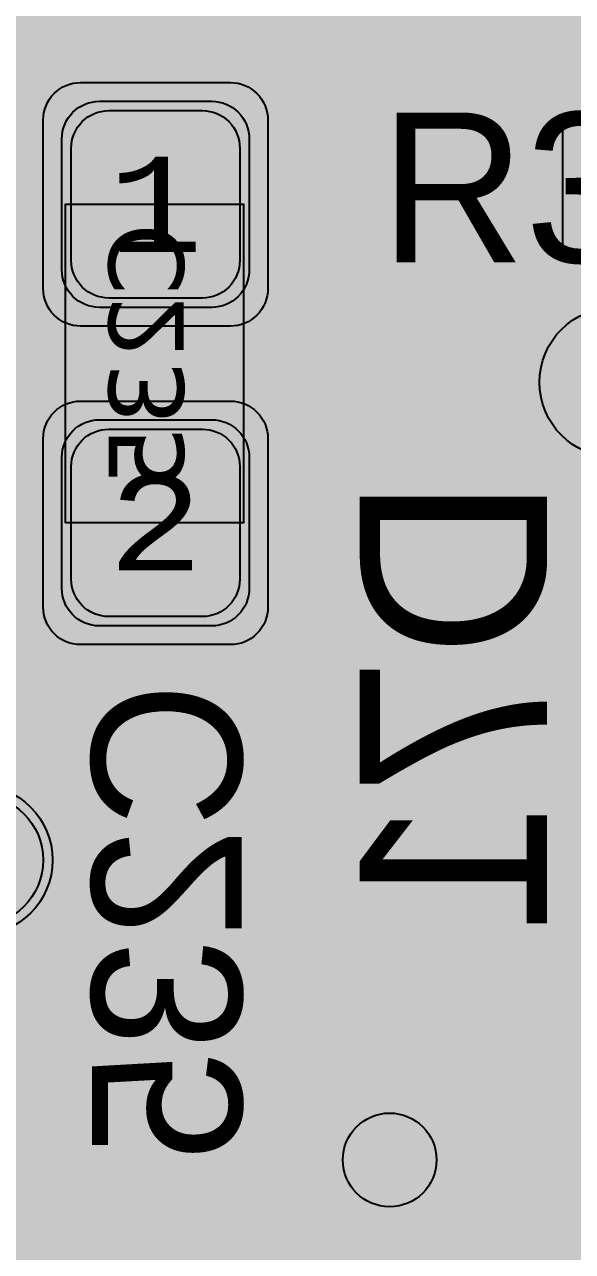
# Model space of a CAD drawing. Extents: x -28 to 199, y -61 to 255.
# Drawn here: x 145.55 to 148.48, y 135.01 to 141.56 of the extents above; entities that cross this region are included whole.
import ezdxf
from ezdxf.enums import TextEntityAlignment as Align

# ---------------------------------------------------------------- set-up
doc = ezdxf.new("R2010")
doc.units = 0
doc.header["$MEASUREMENT"] = 0
for name, color, linetype in [('ASSEMBLY_OUTLINES_BTM', 191, 'CONTINUOUS'), ('ASSEMBLY_PART_NUMBERS_BTM', 191, 'CONTINUOUS'), ('ASSEMBLY_PART_NUMBERS_TOP', 102, 'CONTINUOUS'), ('ASSEMBLY_REF_DES_BTM', 191, 'CONTINUOUS'), ('DRILL_DRAWING', 21, 'CONTINUOUS'), ('GENERATED_SILKSCREEN_BTM', 255, 'CONTINUOUS'), ('GENERATED_SILKSCREEN_TOP', 140, 'CONTINUOUS'), ('MOUNTING_HOLES_LAYER_2', 42, 'CONTINUOUS'), ('MOUNTING_HOLES_LAYER_3', 42, 'CONTINUOUS'), ('MOUNTING_HOLES_LAYER_BOT21', 42, 'CONTINUOUS'), ('MOUNTING_HOLES_LAYER_TOP', 42, 'CONTINUOUS'), ('PART_PADS_SMD_BTM', 10, 'CONTINUOUS'), ('PIN_NUMBERS_BTM', 8, 'CONTINUOUS'), ('PIN_NUMBERS_TOP', 8, 'CONTINUOUS'), ('PLACEMENT_OUTLINES_BTM', 222, 'CONTINUOUS'), ('PLANE_SHAPES_LAYER_2', 230, 'CONTINUOUS'), ('PLANE_SHAPES_LAYER_3', 81, 'CONTINUOUS'), ('SILKSCREEN_OUTLINES_BTM', 211, 'CONTINUOUS'), ('SILKSCREEN_REF_DES_BTM', 211, 'CONTINUOUS'), ('SILKSCREEN_REF_DES_TOP', 150, 'CONTINUOUS'), ('SOLDERMASK_PADS_BTM', 12, 'CONTINUOUS'), ('SOLDERPASTE_PADS_BTM', 12, 'CONTINUOUS'), ('TRACES_LAYER_3', 81, 'CONTINUOUS'), ('TRACES_LAYER_BOTTOM', 10, 'CONTINUOUS'), ('TRACES_LAYER_TOP', 150, 'CONTINUOUS'), ('VIA_PADS_LAYER_2', 230, 'CONTINUOUS'), ('VIA_PADS_LAYER_3', 81, 'CONTINUOUS'), ('VIA_PADS_LAYER_BOTTOM', 10, 'CONTINUOUS'), ('VIA_PADS_LAYER_TOP', 150, 'CONTINUOUS')]:
    doc.layers.add(name, color=color, linetype=linetype)
doc.styles.add('COURIER_NEW', font='COUR.TTF')
doc.styles.add('VERDANA', font='verdana.TTF')
doc.styles.add('VERIBEST_GERBER_0', font='txt')

msp = doc.modelspace()

# ---------------------------------------------------------------- hatches: boundary and pattern name
at = {"layer": 'GENERATED_SILKSCREEN_BTM'}
h = msp.add_hatch(color=256, dxfattribs=at)
edge = h.paths.add_edge_path()
edge.add_arc((148.7, 139.65), 0.4, 0, 360)
at = {"layer": 'MOUNTING_HOLES_LAYER_2'}
h = msp.add_hatch(color=256, dxfattribs=at)
edge = h.paths.add_edge_path()
edge.add_arc((147.5, 135.5), 0.25, 0, 360)
at = {"layer": 'MOUNTING_HOLES_LAYER_3'}
h = msp.add_hatch(color=256, dxfattribs=at)
edge = h.paths.add_edge_path()
edge.add_arc((147.5, 135.5), 0.25, 0, 360)
at = {"layer": 'MOUNTING_HOLES_LAYER_BOT21'}
h = msp.add_hatch(color=256, dxfattribs=at)
edge = h.paths.add_edge_path()
edge.add_arc((147.5, 135.5), 0.25, 0, 360)
at = {"layer": 'MOUNTING_HOLES_LAYER_TOP'}
h = msp.add_hatch(color=256, dxfattribs=at)
edge = h.paths.add_edge_path()
edge.add_arc((147.5, 135.5), 0.25, 0, 360)
at = {"layer": 'PLANE_SHAPES_LAYER_2'}
h = msp.add_hatch(color=256, dxfattribs=at)
h.paths.add_polyline_path([(169.5, 129.25), (149.5, 129.25), (142.25, 122), (142.25, 90.5), (147.5, 90.5), (147.5, 80), (154, 80), (154, 69.25), (131.75, 69.25), (131.75, 73.25), (121.25, 73.25), (121.25, 81), (110.5, 81), (110.5, 125.75), (106.5, 125.75), (106.5, 128.75), (93.5, 128.75), (93.5, 120.25), (91.75, 120.25), (91.75, 121.5), (80, 121.5), (80, 118.25), (73.25, 118.25), (73.25, 124.5), (67.5, 124.5), (67.5, 128), (57.75, 128), (57.75, 120.25), (55.25, 120.25), (55.25, 121.5), (47.5, 121.5), (47.5, 119), (35, 119), (35, 134.75), (32.75, 134.75), (32.75, 159.75), (29.25, 159.75), (29.25, 175.25), (22.5, 175.25), (22.5, 195.25), (17.25, 195.25), (17.25, 198), (22.5, 198), (22.5, 216.5), (40.25, 216.5), (40.25, 235.5), (54.5, 235.5), (54.5, 254), (87.25, 254), (87.25, 236.25), (86.25, 236.25), (86.25, 228.75), (81, 228.75), (81, 218.75), (95.25, 218.75), (95.25, 194.5), (87, 194.5), (87, 172), (131.1, 172), (131.1, 208.75), (115.5, 208.75), (115.5, 213.75), (106.75, 213.75), (106.75, 218.75), (110.25, 222.25), (110.25, 226.25), (142.5, 226.25), (142.5, 221.5), (160.5, 221.5), (160.5, 240.75), (169.5, 240.75)])
h.paths.add_polyline_path([(35.5, 149.5), (41.75, 149.5), (41.75, 152), (39.25, 152), (39.25, 154), (37.75, 154), (37.75, 152), (35.5, 152)], flags=16)
h.paths.add_polyline_path([(37.5, 125.75), (37.5, 128.75), (42.75, 128.75), (42.75, 125.75)], flags=16)
h.paths.add_polyline_path([(52, 127.75), (52, 130.75), (54.25, 130.75), (54.25, 127.75)], flags=16)
h.paths.add_polyline_path([(50.75, 219.5), (50.75, 226.5), (71.75, 226.5), (71.75, 219.5)], flags=16)
h.paths.add_polyline_path([(66.5, 150.75), (66.5, 177.5), (72.25, 177.5), (72.25, 150.75)], flags=16)
h.paths.add_polyline_path([(47.25, 185.25), (73, 185.25), (73, 188.25), (70.25, 188.25), (70.25, 191), (47.25, 191)], flags=16)
h.paths.add_polyline_path([(84.5, 208), (84.5, 212.75), (85, 212.75), (85, 208)], flags=16)
h.paths.add_polyline_path([(61.5, 137.25), (87.75, 137.25), (87.75, 140.5), (84.75, 140.5), (84.75, 143), (61.5, 143)], flags=16)
h.paths.add_polyline_path([(88.75, 127), (88.75, 130), (91, 130), (91, 127)], flags=16)
h.paths.add_polyline_path([(85.5, 130.25), (85.5, 132.5), (91, 132.5), (91, 130.25)], flags=16)
h.paths.add_polyline_path([(108.75, 142.25), (135.75, 142.25), (135.75, 145.75), (132.25, 145.75), (132.25, 149), (108.75, 149)], flags=16)
h.paths.add_polyline_path([(114.25, 126.75), (140.75, 126.75), (140.75, 129.75), (137.25, 129.75), (137.25, 133), (114.25, 133)], flags=16)
h.paths.add_polyline_path([(155.25, 180.25), (166.25, 180.25), (166.25, 186.25), (152.25, 186.25), (152.25, 183), (155.25, 183)], flags=16)
at = {"layer": 'PLANE_SHAPES_LAYER_3'}
h = msp.add_hatch(color=256, dxfattribs=at)
h.paths.add_polyline_path([(169.5, 129.25), (149.5, 129.25), (142.25, 122), (142.25, 90.5), (147.5, 90.5), (147.5, 80), (154, 80), (154, 69.25), (131.75, 69.25), (131.75, 73.25), (121.25, 73.25), (121.25, 81), (110.5, 81), (110.5, 125.75), (106.5, 125.75), (106.5, 128.75), (93.5, 128.75), (93.5, 120.25), (91.75, 120.25), (91.75, 121.5), (80, 121.5), (80, 118.25), (73.25, 118.25), (73.25, 124.5), (67.5, 124.5), (67.5, 127.75), (58.25, 127.75), (58.25, 130.25), (88.75, 130.25), (88.75, 127), (91, 127), (91, 132.5), (55, 132.5), (55, 131.25), (52, 131.25), (52, 127.75), (55, 127.75), (55, 127.25), (57.75, 127.25), (57.75, 120.25), (55.25, 120.25), (55.25, 121.5), (47.5, 121.5), (47.5, 119), (35, 119), (35, 134.75), (32.75, 134.75), (32.75, 159.75), (29.25, 159.75), (29.25, 175.25), (22.5, 175.25), (22.5, 195.25), (17.25, 195.25), (17.25, 198), (22.5, 198), (22.5, 216.5), (40.25, 216.5), (40.25, 235.5), (54.5, 235.5), (54.5, 254), (87.25, 254), (87.25, 236.25), (86.25, 236.25), (86.25, 228.75), (81, 228.75), (81, 218.75), (95.25, 218.75), (95.25, 194.5), (87, 194.5), (87, 172), (131.1, 172), (131.1, 208.75), (115.5, 208.75), (115.5, 213.75), (106.75, 213.75), (106.75, 218.75), (110.25, 222.25), (110.25, 226.25), (142.5, 226.25), (142.5, 221.5), (160.5, 221.5), (160.5, 240.75), (169.5, 240.75)])
h.paths.add_polyline_path([(35.5, 149.5), (41.75, 149.5), (41.75, 152), (39.25, 152), (39.25, 154), (37.75, 154), (37.75, 152), (35.5, 152)], flags=16)
h.paths.add_polyline_path([(37.5, 125.75), (37.5, 128.75), (42.75, 128.75), (42.75, 125.75)], flags=16)
h.paths.add_polyline_path([(50.75, 219.5), (50.75, 226.5), (71.75, 226.5), (71.75, 219.5)], flags=16)
h.paths.add_polyline_path([(66.5, 150.75), (66.5, 177.5), (72.25, 177.5), (72.25, 150.75)], flags=16)
h.paths.add_polyline_path([(47.25, 185.25), (73, 185.25), (73, 188.25), (70.25, 188.25), (70.25, 191), (47.25, 191)], flags=16)
h.paths.add_polyline_path([(84.5, 208), (84.5, 212.75), (85, 212.75), (85, 208)], flags=16)
h.paths.add_polyline_path([(61.5, 137.25), (87.75, 137.25), (87.75, 140.5), (84.75, 140.5), (84.75, 143), (61.5, 143)], flags=16)
h.paths.add_polyline_path([(108.75, 142.25), (135.75, 142.25), (135.75, 145.75), (132.25, 145.75), (132.25, 149), (108.75, 149)], flags=16)
h.paths.add_polyline_path([(114.25, 126.75), (140.75, 126.75), (140.75, 129.75), (137.25, 129.75), (137.25, 133), (114.25, 133)], flags=16)
h.paths.add_polyline_path([(155.25, 180.25), (166.25, 180.25), (166.25, 186.25), (152.25, 186.25), (152.25, 183), (155.25, 183)], flags=16)
at = {"layer": 'SILKSCREEN_OUTLINES_BTM'}
h = msp.add_hatch(color=256, dxfattribs=at)
edge = h.paths.add_edge_path()
edge.add_arc((148.7, 139.65), 0.4, 0, 360)

# ---------------------------------------------------------------- linework, layer by layer
at = {"layer": 'ASSEMBLY_OUTLINES_BTM'}
msp.add_lwpolyline([(145.77, 138.9), (145.77, 140.6), (146.72, 140.6), (146.72, 138.9)], close=True, dxfattribs=at)
at = {"layer": 'GENERATED_SILKSCREEN_BTM', "const_width": 0.15}
for points in [[(145.770005, 139.457911, 1.22306e-05), (145.769995, 139.457902), (145.769995, 140.042098, 1.22306e-05), (145.770005, 140.042089), (145.770005, 139.457911)], [(146.720005, 139.466156, 1.1642e-05), (146.719995, 139.466164), (146.719995, 140.033836, 1.1642e-05), (146.720005, 140.033844), (146.720005, 139.466156)]]:
    msp.add_lwpolyline(points, format="xyb", dxfattribs=at)
for points in [[(147.34, 138.477), (147.338, 138.482), (147.337, 138.485), (147.336, 138.49), (147.336, 138.996), (147.338, 139.003), (147.343, 139.008), (147.349, 139.014), (147.356, 139.016), (148.316, 139.016), (148.324, 139.014), (148.329, 139.008), (148.335, 139.003), (148.336, 138.996), (148.336, 138.49), (148.336, 138.486), (148.335, 138.484), (148.334, 138.481), (148.332, 138.477), (148.195, 138.308), (148.191, 138.305), (148.189, 138.304), (148.184, 138.302), (148.179, 138.301), (147.493, 138.301), (147.488, 138.302), (147.485, 138.304), (147.482, 138.304), (147.481, 138.305), (147.48, 138.307), (147.477, 138.308), (147.34, 138.477)], [(147.377, 138.974), (147.377, 138.497), (147.503, 138.341), (148.169, 138.341), (148.295, 138.497), (148.295, 138.974), (147.377, 138.974)], [(148.306, 137.932), (148.313, 137.934), (148.32, 137.933), (148.326, 137.928), (148.33, 137.923), (148.332, 137.916), (148.333, 137.909), (148.33, 137.903), (148.325, 137.898), (147.366, 137.359), (147.361, 137.357), (147.357, 137.357), (147.353, 137.357), (147.349, 137.359), (147.343, 137.362), (147.339, 137.366), (147.337, 137.371), (147.336, 137.376), (147.336, 138.051), (147.338, 138.058), (147.343, 138.063), (147.349, 138.067), (147.357, 138.068), (147.364, 138.067), (147.371, 138.063), (147.376, 138.058), (147.377, 138.051), (147.377, 137.41), (148.306, 137.932)], [(146.7036, 137.8004), (146.594, 137.9348), (146.5916, 137.9388), (146.5884, 137.9396), (146.5852, 137.9412), (146.5812, 137.942), (146.0324, 137.942), (146.0284, 137.9412), (146.0252, 137.9396), (146.0236, 137.938), (146.022, 137.9372), (146.0196, 137.9348), (145.91, 137.8004), (145.9092, 137.798), (145.9084, 137.7956), (145.9076, 137.7948), (145.9068, 137.7916), (145.9068, 137.522), (145.9076, 137.518), (145.9084, 137.5164), (145.9092, 137.514), (145.91, 137.5116), (146.0196, 137.3764), (146.0236, 137.3732), (146.03, 137.3716), (146.034, 137.3724), (146.0388, 137.374), (146.042, 137.3764), (146.0452, 137.3804), (146.0476, 137.3844), (146.0484, 137.3884), (146.0484, 137.3924), (146.046, 137.3956), (145.9396, 137.5276), (145.9396, 137.786), (146.0404, 137.9092), (146.5732, 137.9092), (146.674, 137.786), (146.674, 137.5276), (146.5676, 137.3956), (146.566, 137.3924), (146.5652, 137.3884), (146.566, 137.3844), (146.5684, 137.3804), (146.5716, 137.3764), (146.5756, 137.374), (146.5796, 137.3724), (146.5852, 137.3716), (146.59, 137.3732), (146.594, 137.3764), (146.7036, 137.5116), (146.7052, 137.5148), (146.706, 137.5156), (146.706, 137.518), (146.7068, 137.5188), (146.7068, 137.5196), (146.7068, 137.522), (146.7068, 137.7916), (146.706, 137.7948), (146.7052, 137.798), (146.7036, 137.8004)], [(145.91, 136.7564), (146.0196, 136.622), (146.0236, 136.6196), (146.0268, 136.6188), (146.0292, 136.6172), (146.0324, 136.6164), (146.142, 136.6164), (146.1444, 136.6172), (146.15, 136.6188), (146.154, 136.6196), (146.1556, 136.622), (146.5884, 137.1548), (146.674, 137.1548), (146.674, 136.6324), (146.6756, 136.6268), (146.6788, 136.622), (146.6844, 136.6196), (146.6908, 136.6188), (146.6964, 136.6196), (146.702, 136.622), (146.7052, 136.6268), (146.7068, 136.6324), (146.7068, 137.1716), (146.7052, 137.178), (146.7012, 137.182), (146.6972, 137.186), (146.6908, 137.1876), (146.5812, 137.1876), (146.5788, 137.1868), (146.5732, 137.1852), (146.5708, 137.1836), (146.5692, 137.182), (146.5676, 137.1804), (146.134, 136.6484), (146.0404, 136.6484), (145.9396, 136.7732), (145.9396, 137.0316), (146.046, 137.162), (146.0476, 137.1676), (146.0468, 137.1724), (146.0444, 137.178), (146.0396, 137.1812), (146.0348, 137.1844), (146.0292, 137.1852), (146.0236, 137.1844), (146.0196, 137.1804), (145.91, 137.046), (145.9092, 137.0428), (145.9084, 137.0404), (145.9076, 137.0396), (145.9068, 137.0364), (145.9068, 136.7668), (145.9076, 136.7636), (145.9076, 136.7628), (145.9084, 136.762), (145.9092, 136.7596), (145.91, 136.7564)], [(148.295, 136.981), (148.297, 136.989), (148.301, 136.993), (148.308, 136.996), (148.316, 136.997), (148.323, 136.996), (148.33, 136.993), (148.335, 136.989), (148.336, 136.981), (148.336, 136.591), (148.335, 136.584), (148.33, 136.578), (148.323, 136.575), (148.316, 136.574), (148.308, 136.575), (148.301, 136.578), (148.297, 136.584), (148.295, 136.591), (148.295, 136.767), (147.356, 136.767), (147.349, 136.768), (147.344, 136.771), (147.341, 136.776), (147.34, 136.783), (147.339, 136.788), (147.339, 136.793), (147.341, 136.797), (147.345, 136.801), (147.619, 136.996), (147.626, 136.999), (147.633, 136.999), (147.639, 136.996), (147.644, 136.991), (147.648, 136.985), (147.65, 136.978), (147.65, 136.974), (147.648, 136.971), (147.646, 136.968), (147.643, 136.966), (147.419, 136.806), (148.295, 136.806), (148.295, 136.981)], [(146.7036, 136.29), (146.594, 136.4252), (146.59, 136.4292), (146.5876, 136.43), (146.5852, 136.43), (146.5796, 136.4292), (146.574, 136.426), (146.57, 136.422), (146.5668, 136.4172), (146.566, 136.4116), (146.5676, 136.406), (146.674, 136.2756), (146.674, 136.0172), (146.5732, 135.8924), (146.4244, 135.8924), (146.3228, 136.0156), (146.3228, 136.1484), (146.3212, 136.1548), (146.318, 136.1588), (146.3124, 136.1612), (146.3068, 136.162), (146.3012, 136.1612), (146.2956, 136.1588), (146.2924, 136.1548), (146.2908, 136.1484), (146.2908, 136.0156), (146.1892, 135.8924), (146.0404, 135.8924), (145.9396, 136.0172), (145.9396, 136.2756), (146.046, 136.406), (146.0476, 136.4116), (146.0468, 136.4172), (146.0444, 136.422), (146.0396, 136.426), (146.0348, 136.4292), (146.0292, 136.43), (146.026, 136.43), (146.0236, 136.4292), (146.0196, 136.4252), (145.91, 136.29), (145.9092, 136.2876), (145.9084, 136.2852), (145.9076, 136.2844), (145.9068, 136.2812), (145.9068, 136.0116), (145.9076, 136.0076), (145.9084, 136.006), (145.9092, 136.0036), (145.91, 136.0012), (146.0196, 135.866), (146.0236, 135.8636), (146.0268, 135.8628), (146.0292, 135.8612), (146.0324, 135.8604), (146.1972, 135.8604), (146.1996, 135.8612), (146.2052, 135.8628), (146.2092, 135.8636), (146.2108, 135.866), (146.3068, 135.9836), (146.4028, 135.866), (146.4044, 135.8652), (146.406, 135.8636), (146.4068, 135.8628), (146.4084, 135.8628), (146.414, 135.8612), (146.4164, 135.8604), (146.5812, 135.8604), (146.5852, 135.8612), (146.5884, 135.8628), (146.5916, 135.8636), (146.594, 135.866), (146.7036, 136.0012), (146.7052, 136.0044), (146.706, 136.0052), (146.706, 136.0076), (146.7068, 136.0084), (146.7068, 136.0092), (146.7068, 136.0116), (146.7068, 136.2812), (146.706, 136.2844), (146.7052, 136.2876), (146.7036, 136.29)], [(146.182, 135.5252), (146.1828, 135.5284), (146.1836, 135.5308), (146.1852, 135.534), (146.2732, 135.6428), (145.9396, 135.6428), (145.9396, 135.1204), (145.938, 135.1148), (145.9348, 135.11), (145.9292, 135.1076), (145.9236, 135.1068), (145.9172, 135.1076), (145.9116, 135.11), (145.9084, 135.1148), (145.9068, 135.1204), (145.9068, 135.6604), (145.9084, 135.666), (145.9124, 135.67), (145.9172, 135.6748), (145.9228, 135.6764), (146.3076, 135.6764), (146.3132, 135.6756), (146.3172, 135.6732), (146.3196, 135.67), (146.3212, 135.6644), (146.3228, 135.6604), (146.3236, 135.6572), (146.3228, 135.6532), (146.3204, 135.65), (146.214, 135.5196), (146.214, 135.2612), (146.3156, 135.1364), (146.5732, 135.1364), (146.6732, 135.2612), (146.6732, 135.5196), (146.5676, 135.65), (146.5652, 135.6556), (146.5652, 135.6604), (146.5684, 135.6652), (146.5724, 135.67), (146.578, 135.6732), (146.5836, 135.674), (146.5868, 135.674), (146.5892, 135.6732), (146.5932, 135.6692), (146.7036, 135.534), (146.7052, 135.5316), (146.7052, 135.5284), (146.7068, 135.5252), (146.7068, 135.2556), (146.7068, 135.2532), (146.706, 135.2524), (146.706, 135.2516), (146.7052, 135.25), (146.7052, 135.2484), (146.7036, 135.2452), (146.5932, 135.11), (146.5908, 135.1076), (146.5892, 135.1068), (146.5844, 135.1052), (146.5812, 135.1044), (146.3076, 135.1044), (146.3044, 135.1052), (146.2996, 135.1068), (146.298, 135.1068), (146.2972, 135.1076), (146.2956, 135.1092), (146.294, 135.11), (146.1852, 135.2452), (146.1836, 135.2492), (146.1828, 135.2516), (146.182, 135.2556), (146.182, 135.5252)]]:
    msp.add_lwpolyline(points, dxfattribs=at)
at = {"layer": 'GENERATED_SILKSCREEN_BTM'}
msp.add_circle((148.7, 139.65), 0.4, dxfattribs=at)
at = {"layer": 'GENERATED_SILKSCREEN_TOP', "const_width": 0.15}
for points in [[(148.1244, 140.7724), (148.1268, 140.774), (148.1276, 140.778), (148.13, 140.782), (148.13, 140.786), (148.13, 140.9508), (148.13, 140.9548), (148.1276, 140.9572), (148.1276, 140.9596), (148.1268, 140.9604), (148.126, 140.9612), (148.1244, 140.9628), (147.9884, 141.0732), (147.9844, 141.0748), (147.9812, 141.0756), (147.978, 141.0764), (147.5748, 141.0764), (147.5676, 141.0748), (147.5628, 141.0708), (147.5588, 141.066), (147.5572, 141.0604), (147.5572, 140.2924), (147.5588, 140.286), (147.5628, 140.282), (147.5676, 140.2796), (147.5732, 140.2788), (147.5796, 140.2796), (147.5852, 140.282), (147.5892, 140.286), (147.5908, 140.2924), (147.5908, 140.6604), (147.9668, 140.6604), (148.098, 140.2876), (148.1012, 140.282), (148.1068, 140.2788), (148.1132, 140.278), (148.118, 140.2796), (148.1228, 140.282), (148.1268, 140.286), (148.1292, 140.2916), (148.1276, 140.298), (147.9964, 140.6708), (148.1244, 140.7724)], [(147.5908, 141.0436), (147.9732, 141.0436), (148.098, 140.9428), (148.098, 140.794), (147.9732, 140.6924), (147.5908, 140.6924), (147.5908, 141.0436)], [(148.7284, 141.0436), (148.47, 141.0436), (148.3396, 140.9372), (148.334, 140.9356), (148.3284, 140.9364), (148.3236, 140.9388), (148.3196, 140.9436), (148.3164, 140.9484), (148.3156, 140.954), (148.3164, 140.9596), (148.3204, 140.9636), (148.4556, 141.0732), (148.458, 141.074), (148.4604, 141.0748), (148.4612, 141.0756), (148.4644, 141.0764), (148.734, 141.0764)], [(148.4556, 140.2796), (148.3204, 140.3892), (148.3164, 140.3932), (148.3156, 140.398), (148.3164, 140.4036), (148.3196, 140.4092), (148.3236, 140.4132), (148.3284, 140.4164), (148.334, 140.4172), (148.3396, 140.4156), (148.47, 140.3092), (148.7284, 140.3092)], [(148.734, 140.2764), (148.4644, 140.2764), (148.4612, 140.2772), (148.458, 140.278), (148.4556, 140.2796)]]:
    msp.add_lwpolyline(points, dxfattribs=at)
at = {"layer": 'MOUNTING_HOLES_LAYER_2'}
msp.add_circle((147.5, 135.5), 0.25, dxfattribs=at)
at = {"layer": 'MOUNTING_HOLES_LAYER_3'}
msp.add_circle((147.5, 135.5), 0.25, dxfattribs=at)
at = {"layer": 'MOUNTING_HOLES_LAYER_BOT21'}
msp.add_circle((147.5, 135.5), 0.25, dxfattribs=at)
at = {"layer": 'MOUNTING_HOLES_LAYER_TOP'}
msp.add_circle((147.5, 135.5), 0.25, dxfattribs=at)
at = {"layer": 'PART_PADS_SMD_BTM'}
for points in [[(146.55, 141.15, -0.4142135624), (146.75, 140.95), (146.75, 140.25, -0.4142135624), (146.55, 140.05), (145.95, 140.05, -0.4142135624), (145.75, 140.25), (145.75, 140.95, -0.4142135624), (145.95, 141.15)], [(146.55, 139.45, -0.4142135624), (146.75, 139.25), (146.75, 138.55, -0.4142135624), (146.55, 138.35), (145.95, 138.35, -0.4142135624), (145.75, 138.55), (145.75, 139.25, -0.4142135624), (145.95, 139.45)]]:
    msp.add_lwpolyline(points, format="xyb", close=True, dxfattribs=at)
at = {"layer": 'PLACEMENT_OUTLINES_BTM'}
msp.add_lwpolyline([(145.77, 138.9), (145.77, 140.6), (146.72, 140.6), (146.72, 138.9)], close=True, dxfattribs=at)
at = {"layer": 'SILKSCREEN_OUTLINES_BTM'}
msp.add_lwpolyline([(145.77, 138.9), (145.77, 140.6), (146.72, 140.6), (146.72, 138.9)], close=True, dxfattribs=at)
msp.add_circle((148.7, 139.65), 0.4, dxfattribs=at)
at = {"layer": 'SOLDERMASK_PADS_BTM'}
for points in [[(146.65, 141.25, -0.4142135624), (146.85, 141.05), (146.85, 140.15, -0.4142135624), (146.65, 139.95), (145.85, 139.95, -0.4142135624), (145.65, 140.15), (145.65, 141.05, -0.4142135624), (145.85, 141.25)], [(148.425, 140.99, -0.4142135624), (148.525, 141.09), (150.075, 141.09, -0.4142135624), (150.175, 140.99), (150.175, 140.39, -0.4142135624), (150.075, 140.29), (148.525, 140.29, -0.4142135624), (148.425, 140.39)], [(146.65, 139.55, -0.4142135624), (146.85, 139.35), (146.85, 138.45, -0.4142135624), (146.65, 138.25), (145.85, 138.25, -0.4142135624), (145.65, 138.45), (145.65, 139.35, -0.4142135624), (145.85, 139.55)]]:
    msp.add_lwpolyline(points, format="xyb", close=True, dxfattribs=at)
at = {"layer": 'SOLDERPASTE_PADS_BTM'}
for points in [[(146.5, 141.1, -0.4142135624), (146.7, 140.9), (146.7, 140.3, -0.4142135624), (146.5, 140.1), (146, 140.1, -0.4142135624), (145.8, 140.3), (145.8, 140.9, -0.4142135624), (146, 141.1)], [(146.5, 139.4, -0.4142135624), (146.7, 139.2), (146.7, 138.6, -0.4142135624), (146.5, 138.4), (146, 138.4, -0.4142135624), (145.8, 138.6), (145.8, 139.2, -0.4142135624), (146, 139.4)]]:
    msp.add_lwpolyline(points, format="xyb", close=True, dxfattribs=at)
at = {"layer": 'TRACES_LAYER_3', "const_width": 0.5}
msp.add_lwpolyline([(131.6, 134.6), (132.554164, 134.6), (133.631164, 135.677), (146.256685, 135.677), (146.746, 135.187685), (146.746, 135.187682), (147.187682, 134.746), (147.812318, 134.746), (147.81232, 134.746002), (147.893271, 134.746002), (148.684551, 133.954722), (156.580506, 133.954722), (157.229648, 134.603864), (159.308063, 134.603864), (159.311927, 134.6), (161.9, 134.6)], dxfattribs=at)
at = {"layer": 'TRACES_LAYER_BOTTOM'}
for points, const_width in [([(149.3, 141.96), (147.56, 141.96), (146.25, 140.65), (146.25, 140.6)], 0.35), ([(146.25, 138.9), (147.035, 138.9), (148.825, 140.69), (149.3, 140.69)], 0.35), ([(144.5, 140.6), (146.25, 140.6)], 0.35), ([(152.2, 139.9), (152.2, 139.119145), (152.056814, 138.975959), (152.056814, 137.778027), (151.164447, 136.88566), (147.161966, 136.88566), (144.777991, 134.501685), (144.8, 134.479676), (144.8, 134.4)], 0.5), ([(149.4, 138.5), (148.573, 138.5), (147.839693, 137.766693), (145.633307, 137.766693), (144.5, 138.9)], 0.35)]:
    msp.add_lwpolyline(points, dxfattribs=dict(at, const_width=const_width))
at = {"layer": 'TRACES_LAYER_TOP', "const_width": 0.35}
for points in [[(149.2, 147.75), (149.2, 146.675), (148.096, 145.571), (147.218748, 145.571), (146.821, 145.968748), (146.821, 145.968751), (146.807407, 145.982344), (141.769081, 145.982344), (141.346545, 145.559808), (141.346545, 141.440665), (144.324008, 138.463202), (149.561798, 138.463202), (149.925, 138.1), (150.75, 138.1)], [(147.45, 142.75), (147.45, 139.820115), (148.090168, 139.179947), (151.670053, 139.179947), (152.75, 138.1)]]:
    msp.add_lwpolyline(points, dxfattribs=at)
at = {"layer": 'VIA_PADS_LAYER_2'}
msp.add_circle((145.3, 137.1), 0.4, dxfattribs=at)
at = {"layer": 'VIA_PADS_LAYER_3'}
msp.add_circle((145.3, 137.1), 0.4, dxfattribs=at)
at = {"layer": 'VIA_PADS_LAYER_BOTTOM'}
msp.add_circle((145.3, 137.1), 0.35, dxfattribs=at)
at = {"layer": 'VIA_PADS_LAYER_TOP'}
msp.add_circle((145.3, 137.1), 0.35, dxfattribs=at)

# ---------------------------------------------------------------- texts
at = {"layer": 'ASSEMBLY_PART_NUMBERS_BTM', "style": 'VERIBEST_GERBER_0', "text_generation_flag": 2}
for s, p in [('CL10B104KB8SFNC', (158.75, 142.46)), ('ERJ-3EKF2000V', (150.25, 141.04)), ('CL10C010BB8NNNC', (158.75, 141.04)), ('ERJ-3EKF1022V', (154, 141.04)), ('ERJ-3EKF1022V', (158.75, 137.46)), ('ERJ-3EKF6200V', (163, 136.96))]:
    msp.add_text(s, height=2.032, dxfattribs=at).set_placement(p, align=Align.TOP_LEFT)
msp.add_text('CL10C010BB8NNNC', height=2.032, rotation=90, dxfattribs=at).set_placement((145.29, 139.75), align=Align.TOP_LEFT)
at = {"layer": 'ASSEMBLY_PART_NUMBERS_TOP', "style": 'VERIBEST_GERBER_0'}
for p in [(148.21, 137.25), (150.21, 137.25)]:
    msp.add_text('ERJ-3EKF10R0V', height=2.032, rotation=270, dxfattribs=at).set_placement(p, align=Align.TOP_LEFT)
at = {"layer": 'ASSEMBLY_REF_DES_BTM', "style": 'VERDANA', "text_generation_flag": 2}
msp.add_text('C235', height=0.4, rotation=90, dxfattribs=at).set_placement((146, 140.5), align=Align.TOP_LEFT)
at = {"layer": 'DRILL_DRAWING', "style": 'VERIBEST_GERBER_0'}
for s, p in [('A', (145.3, 137.1)), ('R', (147.5, 135.5)), ('A', (144.8, 134.4))]:
    msp.add_text(s, height=2, dxfattribs=at).set_placement(p, align=Align.MIDDLE_CENTER)
at = {"layer": 'PIN_NUMBERS_BTM', "style": 'COURIER_NEW'}
for s, p in [('1', (146.25, 140.6)), ('2', (146.25, 138.9))]:
    msp.add_text(s, height=0.508, dxfattribs=at).set_placement(p, align=Align.MIDDLE_CENTER)
at = {"layer": 'PIN_NUMBERS_TOP', "style": 'COURIER_NEW'}
for s, p in [('1', (146.25, 140.6)), ('2', (146.25, 138.9))]:
    msp.add_text(s, height=0.508, dxfattribs=at).set_placement(p, align=Align.MIDDLE_CENTER)
at = {"layer": 'SILKSCREEN_REF_DES_BTM', "style": 'VERIBEST_GERBER_0', "text_generation_flag": 2}
for s, height, p in [('D71', 1, (147.34, 139.15)), ('C235', 0.8, (145.91, 138.05))]:
    msp.add_text(s, height=height, rotation=90, dxfattribs=at).set_placement(p, align=Align.TOP_LEFT)
at = {"layer": 'SILKSCREEN_REF_DES_TOP', "style": 'VERIBEST_GERBER_0'}
msp.add_text('R349', height=0.8, dxfattribs=at).set_placement((147.45, 141.09), align=Align.TOP_LEFT)

doc.saveas('drawing.dxf')
